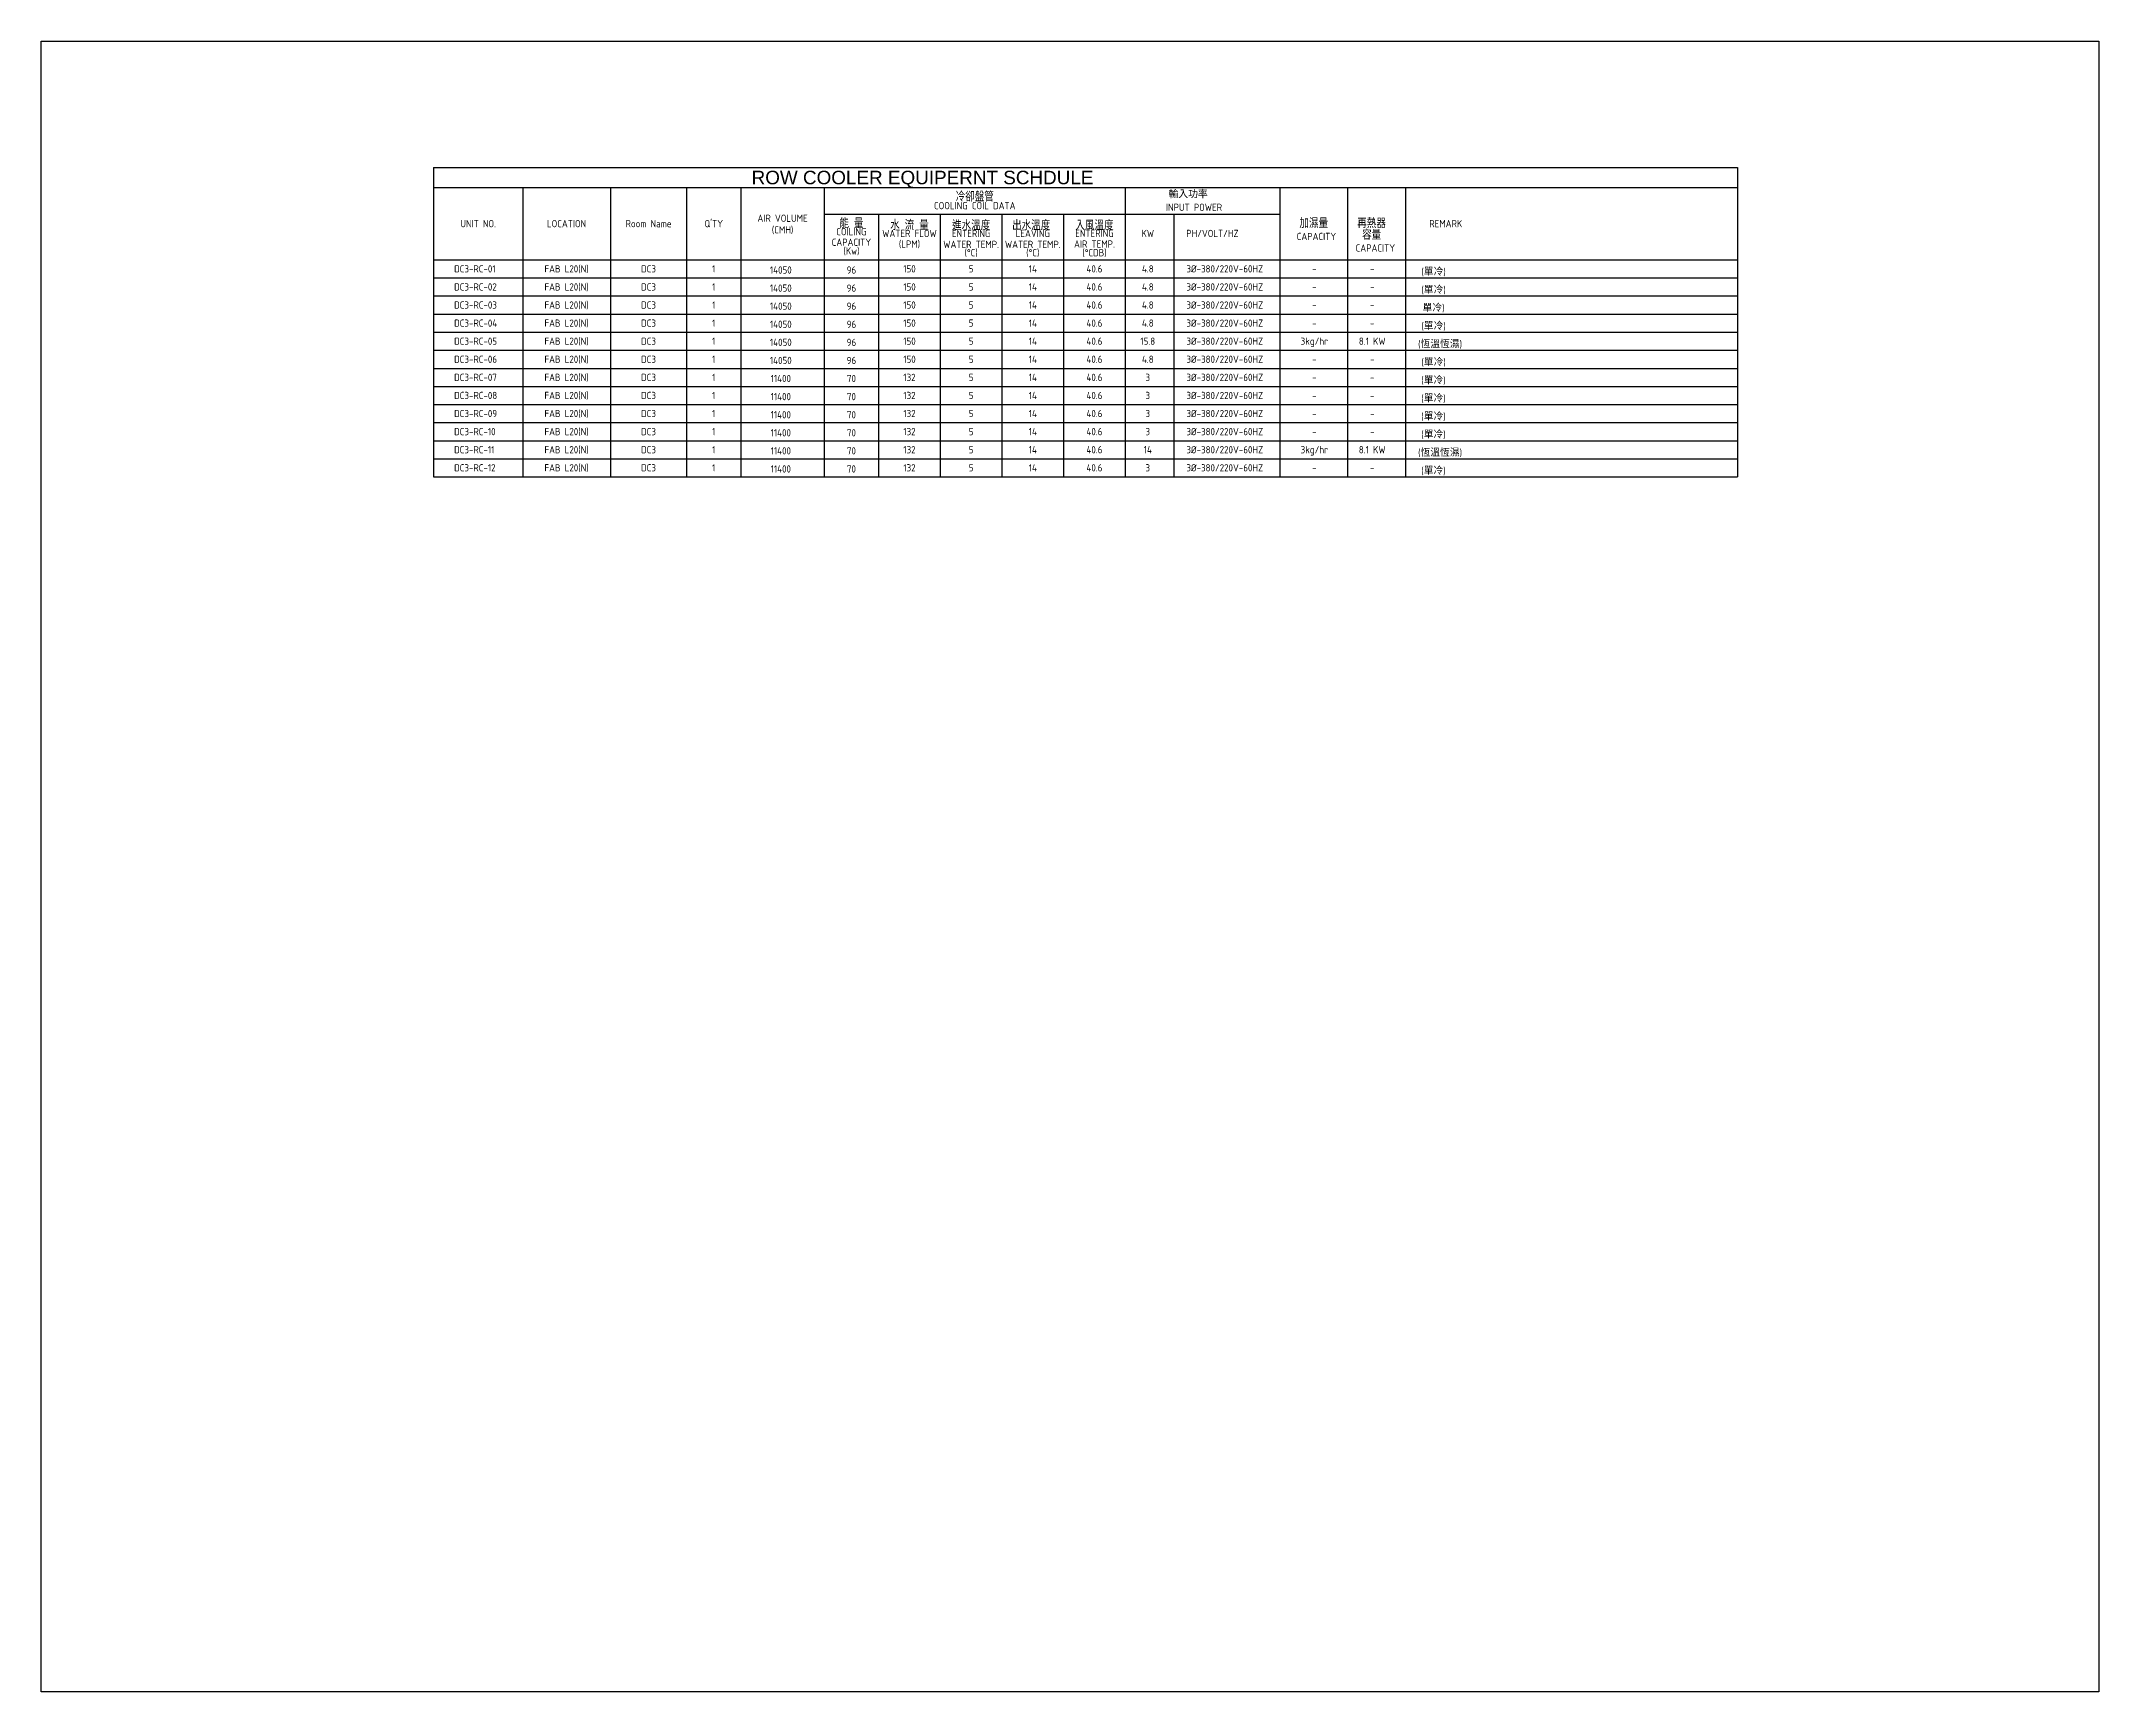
# Model space of a CAD drawing. Extents: x 41366 to 42076, y 84937 to 85507.
import ezdxf
from ezdxf.enums import TextEntityAlignment as Align

# ---------------------------------------------------------------- set-up
doc = ezdxf.new("R2010")
doc.units = 0
doc.header["$LTSCALE"] = 10
for name, color, linetype in [('M-DETL-60', 3, 'Continuous'), ('M-DETL-EQ', 6, 'Continuous'), ('M-DETL-IF', 2, 'Continuous'), ('M-DETL-OF', 5, 'Continuous'), ('M2b', 3, 'Continuous')]:
    doc.layers.add(name, color=color, linetype=linetype)
doc.styles.add('AA-TXT', font='isocp.shx', dxfattribs={"width": 0.8, "bigfont": 'chineset.shx'})
doc.styles.add('DD-TXT', font='arial.ttf')
doc.styles.add('STDTEXT', font='isocp.shx', dxfattribs={"bigfont": 'chineset.shx'})

msp = doc.modelspace()

# ---------------------------------------------------------------- linework, layer by layer
at = {"layer": 'DEFPOINTS', "color": 1}
msp.add_lwpolyline([(41365.57, 85507.15), (42076.35, 85507.15), (42076.35, 84936.69), (41365.57, 84936.69)], close=True, dxfattribs=at)
at = {"layer": 'M-DETL-IF'}
for p, q in [((41531.93, 85456.57), (41531.93, 85356.57)), ((41562.2, 85456.57), (41562.2, 85356.57)), ((41588.53, 85456.57), (41588.53, 85356.57)), ((41607.28, 85456.57), (41607.28, 85356.57)), ((41636.07, 85456.57), (41636.07, 85356.57)), ((41740.06, 85456.57), (41740.06, 85356.57)), ((41793.48, 85456.57), (41793.48, 85356.57)), ((41816.83, 85456.57), (41816.83, 85356.57)), ((41836.83, 85456.57), (41836.83, 85356.57)), ((41636.07, 85447.4), (41793.48, 85447.4)), ((41654.86, 85447.4), (41654.86, 85356.57)), ((41676.16, 85447.4), (41676.16, 85356.57)), ((41697.46, 85447.4), (41697.46, 85356.57)), ((41718.76, 85447.4), (41718.76, 85356.57)), ((41740.06, 85447.4), (41740.06, 85400.32)), ((41756.84, 85447.25), (41756.84, 85356.57)), ((41501.12, 85425.32), (41951.57, 85425.32)), ((41501.12, 85419.07), (41951.57, 85419.07)), ((41501.12, 85412.82), (41951.57, 85412.82)), ((41501.12, 85406.57), (41951.57, 85406.57)), ((41501.12, 85400.32), (41951.57, 85400.32)), ((41501.12, 85387.82), (41951.57, 85387.82)), ((41501.12, 85381.57), (41951.57, 85381.57)), ((41501.12, 85375.32), (41951.57, 85375.32)), ((41501.12, 85369.07), (41951.57, 85369.07)), ((41501.12, 85362.82), (41951.57, 85362.82))]:
    msp.add_line(p, q, dxfattribs=at)
at = {"layer": 'M-DETL-OF'}
for p, q in [((41501.12, 85463.46), (41951.57, 85463.46)), ((41501.12, 85463.46), (41501.12, 85356.57)), ((41951.57, 85463.46), (41951.57, 85356.57)), ((41501.12, 85456.57), (41951.57, 85456.57)), ((41501.12, 85431.57), (41951.57, 85431.57)), ((41501.12, 85394.07), (41951.57, 85394.07)), ((41501.12, 85356.57), (41951.57, 85356.57))]:
    msp.add_line(p, q, dxfattribs=at)

# ---------------------------------------------------------------- texts
at = {"layer": 'M-DETL-60', "style": 'STDTEXT'}
for s, p in [('COOLING COIL DATA', (41688.06, 85450.3)), ('INPUT POWER', (41763.79, 85449.73)), ('CAPACITY', (41645.46, 85437.65)), ('COILING', (41645.46, 85441.31)), ('(Kw)', (41645.46, 85434.65)), ('WATER FLOW', (41665.51, 85440.69)), ('(LPM)', (41665.51, 85437.03)), ('WATER TEMP.', (41686.81, 85436.91)), ('ENTERING', (41686.81, 85440.69)), ('WATER TEMP.', (41708.11, 85436.91)), ('LEAVING', (41708.11, 85440.69)), ('AIR TEMP.', (41729.41, 85437.03)), ('ENTERING', (41729.41, 85440.75)), ('CAPACITY', (41806.09, 85439.65)), ('CAPACITY', (41826.44, 85435.66)), ('(%%DC)', (41686.81, 85434.03)), ('(%%DC)', (41708.11, 85434.03)), ('(%%DCDB)', (41729.41, 85434.03))]:
    msp.add_text(s, height=2.5, dxfattribs=at).set_placement(p, align=Align.MIDDLE)
for s, p in [('輸入功率', (41761.77, 85454.16)), ('UNIT NO.', (41516.52, 85444.07)), ('LOCATION', (41547.06, 85444.07)), ('Room Name', (41575.37, 85444.07)), ("Q'TY", (41597.91, 85444.07)), ('AIR VOLUME', (41621.67, 85445.95)), ('(CMH)', (41621.67, 85441.92)), ('REMARK', (41850.76, 85444.07)), ('KW', (41747.83, 85440.69)), ('PH/VOLT/HZ', (41770.16, 85440.69)), ('FAB L20(N)', (41547.06, 85428.45)), ('DC3', (41575.37, 85428.45)), ('1', (41597.91, 85428.45)), ('14050', (41621.06, 85428.05)), ('96', (41645.46, 85428.05)), ('150', (41665.51, 85428.45)), ('5', (41686.81, 85428.45)), ('14', (41708.11, 85428.45)), ('40.6', (41729.41, 85428.45)), ('4.8', (41747.83, 85428.45)), ('3%%C-380/220V-60HZ', (41774.43, 85428.45)), ('(單冷) ', (41847.26, 85427.37)), ('FAB L20(N)', (41547.06, 85422.2)), ('DC3', (41575.37, 85422.2)), ('1', (41597.91, 85422.2)), ('14050', (41621.06, 85421.8)), ('96', (41645.46, 85421.8)), ('150', (41665.51, 85422.2)), ('5', (41686.81, 85422.2)), ('14', (41708.11, 85422.2)), ('40.6', (41729.41, 85422.2)), ('4.8', (41747.83, 85422.2)), ('3%%C-380/220V-60HZ', (41774.43, 85422.2)), ('-', (41805.35, 85428.45)), ('-', (41805.35, 85422.2)), ('-', (41825.35, 85428.45)), ('-', (41825.35, 85422.2)), ('(單冷) ', (41847.26, 85421.12)), ('FAB L20(N)', (41547.06, 85415.95)), ('DC3', (41575.37, 85415.95)), ('1', (41597.91, 85415.95)), ('14050', (41621.06, 85415.55)), ('96', (41645.46, 85415.55)), ('150', (41665.51, 85415.95)), ('5', (41686.81, 85415.95)), ('14', (41708.11, 85415.95)), ('40.6', (41729.41, 85415.95)), ('4.8', (41747.83, 85415.95)), ('3%%C-380/220V-60HZ', (41774.43, 85415.95)), ('-', (41805.35, 85415.95)), ('-', (41825.35, 85415.95)), ('單冷) ', (41847.26, 85414.87)), ('FAB L20(N)', (41547.06, 85409.7)), ('DC3', (41575.37, 85409.7)), ('1', (41597.91, 85409.7)), ('14050', (41621.06, 85409.3)), ('96', (41645.46, 85409.3)), ('150', (41665.51, 85409.7)), ('5', (41686.81, 85409.7)), ('14', (41708.11, 85409.7)), ('40.6', (41729.41, 85409.7)), ('4.8', (41747.83, 85409.7)), ('3%%C-380/220V-60HZ', (41774.43, 85409.7)), ('-', (41805.35, 85409.7)), ('-', (41825.35, 85409.7)), ('(單冷) ', (41847.26, 85408.62)), ('FAB L20(N)', (41547.06, 85403.45)), ('DC3', (41575.37, 85403.45)), ('1', (41597.91, 85403.45)), ('14050', (41621.06, 85403.05)), ('96', (41645.46, 85403.05)), ('150', (41665.51, 85403.45)), ('5', (41686.81, 85403.45)), ('14', (41708.11, 85403.45)), ('40.6', (41729.41, 85403.45)), ('15.8', (41747.83, 85403.45)), ('3%%C-380/220V-60HZ', (41774.43, 85403.45)), ('3kg/hr', (41805.35, 85403.45)), ('8.1 KW', (41825.35, 85403.45)), ('(恆溫恆濕) ', (41849.52, 85402.37)), ('FAB L20(N)', (41547.06, 85397.2)), ('DC3', (41575.37, 85397.2)), ('1', (41597.91, 85397.2)), ('14050', (41621.06, 85396.8)), ('96', (41645.46, 85396.8)), ('150', (41665.51, 85397.2)), ('5', (41686.81, 85397.2)), ('14', (41708.11, 85397.2)), ('40.6', (41729.41, 85397.2)), ('4.8', (41747.83, 85397.2)), ('3%%C-380/220V-60HZ', (41774.43, 85397.2)), ('-', (41805.35, 85397.2)), ('-', (41825.35, 85397.2)), ('(單冷) ', (41847.26, 85396.12)), ('FAB L20(N)', (41547.06, 85390.95)), ('FAB L20(N)', (41547.06, 85384.7)), ('DC3', (41575.37, 85390.95)), ('1', (41597.91, 85390.95)), ('11400', (41621.06, 85390.55)), ('70', (41645.46, 85390.55)), ('132', (41665.51, 85390.95)), ('5', (41686.81, 85390.95)), ('14', (41708.11, 85390.95)), ('40.6', (41729.41, 85390.95)), ('3', (41747.83, 85390.95)), ('3%%C-380/220V-60HZ', (41774.43, 85390.95)), ('3%%C-380/220V-60HZ', (41774.43, 85390.95)), ('-', (41805.35, 85390.95)), ('-', (41825.35, 85390.95)), ('(單冷) ', (41847.21, 85389.87)), ('FAB L20(N)', (41547.06, 85378.45)), ('DC3', (41575.37, 85384.7)), ('DC3', (41575.37, 85378.45)), ('1', (41597.91, 85384.7)), ('1', (41597.91, 85378.45)), ('11400', (41621.06, 85384.3)), ('11400', (41621.06, 85378.05)), ('70', (41645.46, 85384.3)), ('70', (41645.46, 85378.05)), ('132', (41665.51, 85384.7)), ('132', (41665.51, 85378.45)), ('5', (41686.81, 85384.7)), ('5', (41686.81, 85378.45)), ('14', (41708.11, 85384.7)), ('14', (41708.11, 85378.45)), ('40.6', (41729.41, 85384.7)), ('40.6', (41729.41, 85378.45)), ('3', (41747.83, 85384.7)), ('3', (41747.83, 85378.45)), ('3%%C-380/220V-60HZ', (41774.43, 85384.7)), ('3%%C-380/220V-60HZ', (41774.43, 85378.45)), ('-', (41805.35, 85384.7)), ('-', (41825.35, 85384.7)), ('(單冷) ', (41847.21, 85383.62)), ('FAB L20(N)', (41547.06, 85372.2)), ('DC3', (41575.37, 85372.2)), ('1', (41597.91, 85372.2)), ('11400', (41621.06, 85371.8)), ('70', (41645.46, 85371.8)), ('132', (41665.51, 85372.2)), ('5', (41686.81, 85372.2)), ('14', (41708.11, 85372.2)), ('40.6', (41729.41, 85372.2)), ('3', (41747.83, 85372.2)), ('3%%C-380/220V-60HZ', (41774.43, 85372.2)), ('-', (41805.35, 85378.45)), ('-', (41805.35, 85372.2)), ('-', (41825.35, 85378.45)), ('-', (41825.35, 85372.2)), ('(單冷) ', (41847.21, 85377.37)), ('(單冷) ', (41847.21, 85371.12)), ('FAB L20(N)', (41547.06, 85365.95)), ('DC3', (41575.37, 85365.95)), ('1', (41597.91, 85365.95)), ('11400', (41621.06, 85365.55)), ('70', (41645.46, 85365.55)), ('132', (41665.51, 85365.95)), ('5', (41686.81, 85365.95)), ('14', (41708.11, 85365.95)), ('40.6', (41729.41, 85365.95)), ('14', (41747.83, 85365.95)), ('3%%C-380/220V-60HZ', (41774.43, 85365.95)), ('3kg/hr', (41805.35, 85365.95)), ('8.1 KW', (41825.35, 85365.95)), ('(恆溫恆濕) ', (41849.52, 85364.87)), ('FAB L20(N)', (41547.06, 85359.7)), ('DC3', (41575.37, 85359.7)), ('1', (41597.91, 85359.7)), ('11400', (41621.06, 85359.3)), ('70', (41645.46, 85359.3)), ('132', (41665.51, 85359.7)), ('5', (41686.81, 85359.7)), ('14', (41708.11, 85359.7)), ('40.6', (41729.41, 85359.7)), ('3', (41747.83, 85359.7)), ('3%%C-380/220V-60HZ', (41774.43, 85359.7)), ('-', (41805.35, 85359.7)), ('-', (41825.35, 85359.7)), ('(單冷) ', (41847.21, 85358.62))]:
    msp.add_text(s, height=2.5, dxfattribs=at).set_placement(p, align=Align.MIDDLE_CENTER)
for s, p in [('DC3-RC-01', (41508.22, 85428.45)), ('DC3-RC-02', (41508.22, 85422.2)), ('DC3-RC-03', (41508.22, 85415.95)), ('DC3-RC-04', (41508.22, 85409.7)), ('DC3-RC-05', (41508.22, 85403.45)), ('DC3-RC-06', (41508.22, 85397.2)), ('DC3-RC-07', (41508.22, 85390.95)), ('DC3-RC-08', (41508.22, 85384.7)), ('DC3-RC-09', (41508.22, 85378.45)), ('DC3-RC-10', (41508.22, 85372.2)), ('DC3-RC-11', (41508.22, 85365.95)), ('DC3-RC-12', (41508.22, 85359.7))]:
    msp.add_text(s, height=2.5, dxfattribs=at).set_placement(p, align=Align.MIDDLE_LEFT)
at = {"layer": 'M-DETL-EQ', "style": 'DD-TXT'}
msp.add_text('ROW COOLER EQUIPERNT SCHDULE', height=4.6667, dxfattribs=at).set_placement((41670.01, 85460.02), align=Align.MIDDLE_CENTER)
at = {"layer": 'M2b', "style": 'AA-TXT'}
for s, p in [('冷卻盤管', (41688.06, 85453.66)), ('能 量', (41645.46, 85444.41)), ('水 流 量', (41665.51, 85443.81)), ('進水溫度', (41686.81, 85443.73)), ('出水溫度', (41707.55, 85443.73)), ('入風溫度', (41729.41, 85443.73))]:
    msp.add_text(s, height=3, dxfattribs=at).set_placement(p, align=Align.MIDDLE)
for s, p in [('加濕量', (41805.15, 85444.07)), ('再熱器', (41825.15, 85444.07)), ('容量', (41825.15, 85440.07))]:
    msp.add_text(s, height=3, dxfattribs=at).set_placement(p, align=Align.MIDDLE_CENTER)

doc.saveas('drawing.dxf')
